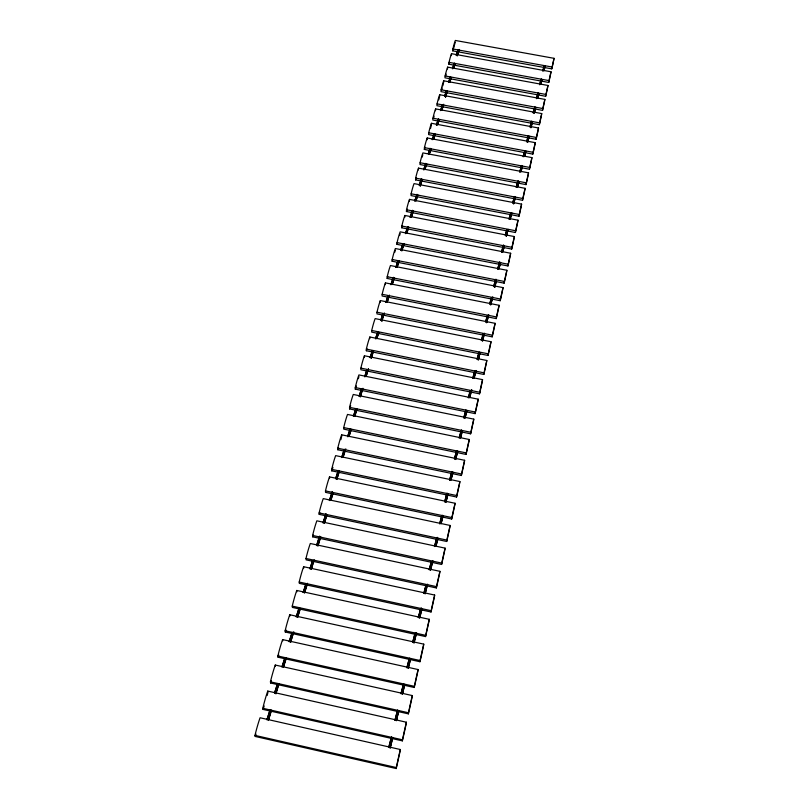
<?xml version="1.0" encoding="UTF-8"?>
<svg xmlns="http://www.w3.org/2000/svg" width="809" height="809" viewBox="0 0 809 809"><rect width="100%" height="100%" fill="white"/><g stroke="black" fill="none" stroke-linecap="round" stroke-linejoin="round"><path stroke-width="1.21" d="M364.424 357.406L364.434 355.768L482.558 379.643L482.326 381.241A23.501 0.779 -78.6 0 1 479.525 393.831L360.865 369.753L360.865 368.125A22.733 2.842 -78.4 0 1 364.434 355.768M366.335 350.752L366.346 349.114A22.5 2.791 -78.5 0 1 369.844 336.999L486.816 360.49L486.573 362.108A23.259 0.758 -78.7 0 1 483.833 374.456L366.335 350.752A23.087 2.943 -78.6 0 0 367.013 348.841M373.495 351.207L371.28 358.266L372.727 350.56M369.824 338.658L369.844 336.999M371.725 330.476L371.705 332.135L488.049 355.464A23.016 0.748 -78.7 0 0 490.739 343.37L490.992 341.722L375.143 318.604A22.268 2.73 -78.6 0 0 371.725 330.476L488.302 353.836L488.049 355.464M376.984 312.213L376.964 313.892L492.185 336.847A22.794 0.728 -78.7 0 0 494.825 324.996L495.078 323.327L380.341 300.574A22.055 2.68 -78.7 0 0 376.984 312.213L492.438 335.199L492.185 336.847M384.336 313.154L381.858 321.082L383.244 313.619M380.311 302.263L380.341 300.574M382.151 294.304L382.111 295.993L496.251 318.604A22.581 0.718 -78.8 0 0 498.829 306.975L499.092 305.296L385.438 282.887A21.843 2.629 -78.8 0 0 382.151 294.304L496.504 316.936L496.251 318.604M385.397 284.596L385.438 282.887M387.167 278.448L387.218 276.739A21.641 2.579 -78.9 0 1 390.444 265.544L503.026 287.62L502.763 289.309A22.369 0.698 -78.8 0 1 500.225 300.715L387.167 278.448A22.207 2.71 -79.1 0 0 387.784 276.729M392.122 261.236L392.183 259.517A21.449 2.528 -79 0 1 395.348 248.535L506.879 270.267L506.616 271.986A22.167 0.688 -78.8 0 1 504.128 283.16L392.122 261.236A22.015 2.66 -79.2 0 0 392.729 259.568M396.986 244.358L397.057 242.619A21.267 2.478 -79.1 0 1 400.162 231.839L510.661 253.257L510.388 254.987A21.974 0.667 -78.8 0 1 507.951 265.959L396.986 244.358A21.823 2.599 -79.2 0 0 397.573 242.73M401.76 227.794L401.83 226.035A21.085 2.437 -79.2 0 1 404.884 215.467L514.372 236.562L514.099 238.301A21.792 0.657 -78.9 0 1 511.703 249.071L401.76 227.794A21.641 2.548 -79.3 0 0 402.336 226.207M404.803 217.227L404.884 215.467M406.442 211.533L406.522 209.764A20.913 2.387 -79.3 0 1 409.516 199.388L518.013 220.19L517.74 221.939A21.61 0.647 -78.9 0 1 515.384 232.507L406.442 211.533A21.469 2.498 -79.4 0 0 407.291 209.116M409.425 201.168L409.516 199.388M411.124 193.796L411.043 195.576L519.004 216.246A21.438 0.627 -78.9 0 0 521.309 205.87L521.593 204.111L414.066 183.613A20.751 2.336 -79.3 0 0 411.124 193.796L519.287 214.486A20.892 0.607 -78.9 0 1 521.593 204.111M415.553 179.911L415.644 178.122A20.589 2.296 -79.4 0 1 418.526 168.12L525.102 188.325L524.819 190.105A21.277 0.617 -78.9 0 1 522.553 200.278L415.553 179.911A21.135 2.397 -79.6 0 0 416.362 177.606M422.338 179.376L420.255 185.999L421.529 179.022M392.82 737.555L390.14 747.991L392.729 737.778M418.425 169.92L418.526 168.12M420.083 162.73L419.982 164.53L526.032 184.614A21.115 0.607 -78.9 0 0 528.257 174.623L528.55 172.833L422.915 152.911A20.437 2.255 -79.5 0 0 420.083 162.73L526.325 182.834A20.569 0.576 -78.9 0 1 528.55 172.833M424.331 149.432L424.442 147.622A20.286 2.205 -79.6 0 1 427.223 137.975L531.928 157.613L531.634 159.413A20.963 0.597 -78.9 0 1 529.45 169.233L424.331 149.432A20.822 2.306 -79.7 0 0 425.109 147.238M427.112 139.795L427.223 137.975M428.719 132.777L428.608 134.597L532.818 154.114A20.812 0.587 -79 0 0 534.961 144.477L535.255 142.667L431.45 123.302A20.144 2.164 -79.6 0 0 428.719 132.777L533.111 152.314A20.276 0.556 -78.9 0 1 535.255 142.667M431.45 123.302L431.328 125.132A20.68 2.255 -79.8 0 1 430.499 128.54M432.926 118.195L432.805 120.025L536.114 139.279A20.67 0.566 -79 0 0 538.218 129.804L538.521 127.994L435.606 108.881A20.003 2.124 -79.7 0 0 432.926 118.195L536.407 137.469A20.134 0.546 -78.9 0 1 538.521 127.994M435.485 110.722L435.606 108.881M437.052 103.865L436.931 105.706L539.35 124.697A20.528 0.556 -79 0 0 541.423 115.394L541.727 113.573L439.692 94.724A19.871 2.083 -79.7 0 0 437.052 103.865L539.654 122.877A19.992 0.536 -79 0 1 541.727 113.573M439.692 94.724L439.56 96.564A20.397 2.174 -79.9 0 1 438.741 99.881M441.117 89.789L440.976 91.639L542.536 110.378A20.387 0.546 -79 0 0 544.568 101.226L544.882 99.396L443.706 80.799A19.74 2.043 -79.8 0 0 441.117 89.789L542.839 108.548A19.861 0.526 -79 0 1 544.882 99.396M447.347 91.336L445.547 97.04L446.679 90.659M443.706 80.799L443.565 82.649A20.255 2.134 -79.9 0 1 442.766 85.926M445.102 75.955L444.96 77.806L545.671 96.291A20.255 0.536 -79 0 0 547.663 87.311L547.976 85.471L447.65 67.117A19.608 2.002 -79.8 0 0 445.102 75.955L545.974 94.461A19.729 0.516 -79 0 1 547.976 85.471M447.508 68.977L447.65 67.117M448.874 64.214L449.025 62.354A19.487 1.962 -79.9 0 1 451.523 53.677L551.02 71.779L550.707 73.629A20.134 0.526 -79 0 1 548.745 82.457L448.874 64.214A20.003 2.043 -80 0 0 449.561 62.323M451.382 55.538L451.523 53.677M452.727 50.856L452.878 48.985A19.365 1.931 -79.9 0 1 455.336 40.45L554.013 58.319L553.7 60.179A20.003 0.516 -79 0 1 551.768 68.856L452.727 50.856A19.881 2.012 -80.1 0 0 453.394 49.005M396.218 768.55L396.299 767.539A28.77 0.991 -78 0 1 400.313 749.508L260.073 717.755A28.527 3.833 -76.1 0 0 254.987 735.381L255.239 736.463L396.218 768.55A29.599 1.062 -78 0 0 400.222 750.55L400.313 749.508M416.362 633.72L413.996 642.902L416.595 632.739M402.366 740.872L402.467 739.81A28.244 0.971 -78.1 0 1 406.381 722.215L267.759 691.078A28.012 3.762 -76.3 0 0 262.804 708.29L263.026 709.412L402.366 740.872A29.053 1.042 -78.1 0 0 406.28 723.307L406.381 722.215M408.373 713.862L408.484 712.749A27.759 0.961 -78.1 0 1 412.307 695.568L275.272 665.038A27.516 3.701 -76.4 0 0 270.428 681.835L270.631 683.008L408.373 713.862A28.537 1.021 -78.1 0 0 412.185 696.711L412.307 695.568M414.238 687.488L414.36 686.325A27.284 0.94 -78.2 0 1 418.091 669.549L282.604 639.595A27.051 3.63 -76.6 0 0 277.871 656.008L278.063 657.221L414.238 687.488A28.042 1.001 -78.2 0 0 417.96 670.742L418.091 669.549M419.962 661.732L420.093 660.528A26.839 0.92 -78.2 0 1 423.744 644.136L289.764 614.749A26.616 3.57 -76.7 0 0 285.142 630.777L285.314 632.031L419.962 661.732A27.577 0.981 -78.2 0 0 423.603 645.37L423.744 644.136M425.554 636.572L425.706 635.328A26.414 0.91 -78.2 0 1 429.266 619.31L296.772 590.459A26.201 3.499 -76.9 0 0 292.251 606.123L292.403 607.428L425.554 636.572A27.132 0.961 -78.2 0 0 429.114 620.584L429.266 619.31M431.025 611.988L431.177 610.694A26.009 0.89 -78.3 0 1 434.655 595.05L303.618 566.715A25.797 3.438 -77.1 0 0 299.199 582.035L299.33 583.37L431.025 611.988A26.717 0.951 -78.3 0 0 434.494 596.364L434.655 595.05M436.364 587.951L436.526 586.626A25.625 0.87 -78.3 0 1 439.934 571.326L310.302 543.506A25.423 3.378 -77.2 0 0 305.984 558.483L306.105 559.858L436.364 587.951A26.323 0.93 -78.3 0 0 439.762 572.681L439.934 571.326M441.593 564.46L441.765 563.094A25.261 0.86 -78.4 0 1 445.092 548.138L316.845 520.814A25.059 3.317 -77.4 0 0 312.628 535.457L312.729 536.863L441.593 564.46A25.939 0.91 -78.4 0 0 444.91 549.523L445.092 548.138M446.699 541.484L446.881 540.088A24.917 0.839 -78.4 0 1 450.138 525.456L323.246 498.607A24.725 3.256 -77.5 0 0 319.12 512.926L319.211 514.372L446.699 541.484A25.585 0.89 -78.4 0 0 449.946 526.871L450.138 525.456M451.695 519.004L451.887 517.578A24.583 0.829 -78.4 0 1 455.062 503.269L329.516 476.885A24.391 3.196 -77.6 0 0 325.471 490.901L325.552 492.368L451.695 519.004A25.241 0.88 -78.4 0 0 454.87 504.715L455.062 503.269M480.081 352.866L478.24 359.904L479.383 352.208M456.579 497.019L456.782 495.563A24.27 0.809 -78.5 0 1 459.896 481.557L335.644 455.619A24.088 3.135 -77.8 0 0 331.69 469.341L331.751 470.838L456.579 497.019A24.917 0.86 -78.5 0 0 459.694 483.034L459.896 481.557M541.443 79.09L540.695 84.52L542.01 79.858M540.867 83.196L541.302 79.939M544.477 65.873L543.8 70.848L545.084 66.267M543.84 70.454L544.346 66.712M461.363 475.5L461.575 474.013A23.977 0.799 -78.5 0 1 464.619 460.301L341.641 434.807A23.785 3.074 -77.9 0 0 337.768 448.237L337.818 449.764L461.363 475.5A24.604 0.839 -78.5 0 0 464.406 461.808L464.619 460.301M531.088 126.679L531.725 122.098M534.8 107.031L533.252 112.825L534.324 112.582L535.103 106.97M538.298 92.914L537.54 98.435L538.875 93.682M537.56 98.172L538.167 93.753M492.792 297.055L490.75 304.811L491.761 297.914M524.384 156.218L524.879 152.658M526.639 141.878L527.731 141.646L528.54 135.831M528.408 136.66L527.599 142.475L529.187 136.499M531.857 121.269L530.926 127.822M466.045 454.436L466.267 452.919A23.683 0.779 -78.5 0 1 469.25 439.499L347.516 414.43A23.512 3.014 -78 0 0 343.724 427.577L343.764 429.134L466.045 454.436A24.31 0.819 -78.6 0 0 469.028 441.026L469.25 439.499M496.473 280.632L494.754 287.165L496.402 280.753M518.245 181.095L517.376 187.243L518.953 181.529M521.512 165.491L519.783 171.983L520.885 171.771L521.744 165.734M520.935 171.387L521.613 166.553M525.172 150.646L524.343 156.572L525.86 151.081M470.636 433.816L470.858 432.279A23.41 0.769 -78.6 0 1 473.781 419.133L353.27 394.468A23.239 2.953 -78.2 0 0 349.559 407.352L349.579 408.929L470.636 433.816A24.027 0.809 -78.6 0 0 473.548 420.69L473.781 419.133M510.954 213.475L510.155 219.057L511.794 213.121M515.454 197.093L513.675 203.817L514.585 197.527M475.126 413.621L475.348 412.054A23.148 0.748 -78.6 0 1 478.21 399.181L358.913 374.921A22.976 2.902 -78.3 0 0 355.272 387.541L355.282 389.139L475.126 413.621A23.754 0.789 -78.6 0 0 477.977 400.758L478.21 399.181M503.663 245.137L502.652 252.084L504.442 245.592M502.702 251.72L503.38 247.089M506.434 235.419L508.103 229.352L506.323 236.208L507.263 229.736M506.323 236.208L507.142 230.535M490.75 304.811L491.65 298.683M494.754 287.165L495.927 279.166M479.525 393.831L479.757 392.254A22.895 0.738 -78.6 0 1 482.558 379.643M499.831 261.985L498.799 269.073L500.609 262.44M483.509 334.37L482.498 341.176L484.308 334.269M487.756 315.379L486.664 322.811L488.737 314.903M483.833 374.456L484.065 372.848A22.662 0.718 -78.6 0 1 486.816 360.49M513.675 203.817L515.404 197.174M475.075 371.189L474.003 378.278L476.117 370.482M478.24 359.904L479.282 352.957M483.61 333.611L482.599 340.417L484.561 333.217M464.963 418.415L466.176 410.325M470.666 390.555L469.574 397.785L471.728 389.817M456.579 450.755L454.456 458.905L455.72 458.814L456.964 450.734M456.873 451.422L455.629 459.502L457.752 451.361M461.646 430.125L460.432 438.043L462.354 430.904M441.067 523.271L442.22 515.889M447.286 493.268L445.901 502.369L448.105 493.884M451.796 471.799L449.622 480.111L450.896 480.03L452.18 471.768M500.225 300.715L500.488 299.027A21.792 0.667 -78.7 0 1 503.026 287.62M431.773 562.083L430.489 570.274L432.613 562.063M437.244 537.348L435.808 546.5L438.053 538.106M442.29 515.232L440.945 523.858L443.14 515.646M504.128 283.16L504.391 281.461A21.6 0.657 -78.8 0 1 506.879 270.267M507.951 265.959L508.224 264.24A21.408 0.637 -78.8 0 1 510.661 253.257M421.236 607.761L419.618 618.137L421.934 609.157M426.505 584.958L425.119 593.927L427.283 585.544M431.359 561.476L429.235 569.688L430.55 569.647L431.844 561.466M511.703 249.071L511.976 247.342A21.236 0.627 -78.8 0 1 514.372 236.562M409.799 658.304L408.242 668.244L410.659 658.86M413.996 642.902L415.513 633.154M515.384 232.507L515.667 230.757A21.054 0.617 -78.8 0 1 518.013 220.19M519.004 216.246L519.287 214.486M397.118 715.844L396.319 720.768L398.938 710.575M397.583 710.009L394.964 720.212L396.349 720.263L397.957 710.403M402.548 692.989L402.933 690.593M403.489 684.03L401.011 693.626L402.386 693.667L403.944 684.05M522.553 200.278L522.836 198.518A20.731 0.597 -78.9 0 1 525.102 188.325M526.032 184.614L526.325 182.834M390.14 747.991L391.88 737.019M529.45 169.233L529.743 167.443A20.417 0.566 -78.9 0 1 531.928 157.613M532.818 154.114L533.111 152.314M536.114 139.279L536.407 137.469M539.35 124.697L539.654 122.877M542.536 110.378L542.839 108.548M545.671 96.291L545.974 94.461M548.745 82.457L549.058 80.617A19.608 0.506 -79 0 1 551.02 71.779M551.768 68.856L554.013 58.319M458.157 51.048L457.216 55.963L458.946 50.522M450.623 76.825L449.561 82.265L451.179 77.593M449.713 82.022L450.552 77.674M454.496 63.223L453.455 68.563L455.052 63.982M453.596 68.35L454.425 64.073M458.005 49.915L456.276 55.356L457.287 55.103L458.228 50.198M442.675 104.745L441.572 110.378L443.362 105.18M441.734 110.085L442.604 105.585M445.547 97.04L446.619 91.508M429.225 154.084L430.155 149.341M434.443 133.657L433.29 139.492L435.151 134.092M433.462 139.158L434.382 134.496M438.296 119.135L436.425 125.041L437.467 124.808L438.589 119.075M437.639 124.495L438.306 121.057M420.255 185.999L421.479 179.841M425.908 163.63L424.705 169.678L426.626 164.065M425.14 168.08L425.858 164.449M430.216 148.512L429.033 154.448L430.924 148.947M411.417 216.751L412.317 212.282M417.12 194.393L415.806 200.976L417.798 195.141M416.2 199.59L416.857 196.304M402.579 244.429L400.708 250.355L401.82 250.163L402.993 244.358M402.963 245.157L401.79 250.962L404.025 243.853M407.948 226.621L406.573 233.457L408.737 227.076M406.765 233.123L407.675 228.563M412.307 210.401L410.143 217.267L411.235 217.065L412.58 210.36M387.238 301.808L388.239 296.883M393.518 277.315L392.041 284.556L394.337 277.78L392.355 284.252M392.264 284.131L392.992 280.511M397.886 260.943L395.864 267.374L396.976 267.192L398.18 261.277M397.189 266.798L398.149 262.065M376.863 338.354L377.793 333.804M381.858 321.082L383.223 314.388M388.259 296.114L387.005 302.263L389.341 295.336M366.083 376.246L367.064 371.513M371.28 358.266L372.727 351.308M378.036 331.902L376.63 338.728L378.794 332.307M356.142 408.838L354.595 416.241L356.931 409.243M361.785 389.008L360.268 396.258L362.948 388.269M360.531 395.783L361.532 390.949M367.316 369.582L365.84 376.691L368.459 368.874M344.573 449.369L342.864 457.479L345.423 449.794M344.351 451.22L343.127 457.014L345.797 448.833M350.459 428.699L348.79 436.638L351.177 429.478M349.043 436.213L350.469 429.417M325.926 515.98L324.348 523.393L326.806 515.495M332.428 492.044L330.628 500.508L333.298 492.469M338.567 470.474L336.817 478.756L339.426 470.899M338.587 471.162L336.837 479.444L339.436 471.101M313.002 560.475L311.293 569.324L312.8 562.275M319.474 536.286L316.602 545.509L317.846 545.458L319.808 536.276M319.363 539.219L317.897 546.095L320.394 538.036M325.885 513.766L323.074 522.796L324.308 522.735L326.148 514.089M299.087 607.771L296.286 616.782L297.57 616.771L299.431 608.176M299.229 609.996L297.631 617.358L300.422 608.348M305.832 584.068L303.213 592.481L304.477 592.461L306.287 584.058M306.348 584.664L304.538 593.068L307.147 584.644M285.304 657.687L283.251 667.122L286.214 658.071M293.758 631.718L290.573 642.225L292.494 632.436M271.349 710.383L268.345 720.414L270.499 709.624M278.903 684.09L275.93 693.728L277.942 683.534M275.93 693.728L277.244 687.69M414.046 642.336L412.691 642.326L415.068 633.144M410.669 658.678L408.292 667.698L406.917 667.678L409.344 658.293M402.356 694.193L404.824 684.596M391.445 736.999L388.765 747.435L391 738.93M441.704 516.041L439.651 523.919L441.856 515.717M451.129 479.515L452.979 472.395M436.587 538.511L434.504 546.55L436.749 538.157M441.168 523.383L443.211 515.505M427.607 584.179L425.17 593.331L423.845 593.351L426.019 584.958M436.031 545.984L437.821 539.097M421.853 609.349L419.679 617.55L418.334 617.56L420.66 608.58M470.262 390.595L468.34 397.907L470.191 391.081M474.216 377.813L476.096 370.643M466.935 410.729L465.054 417.707L463.81 417.818L465.863 409.991M469.796 397.29L471.708 389.978M461.272 430.155L459.178 438.144L461.11 431.015M465.246 417.302L467.005 410.588M460.645 437.608L462.424 430.762M448.125 493.682L445.981 501.701L444.697 501.772L446.902 493.288M495.421 280.025L493.986 285.476L495.239 280.925M502.854 251.69L504.411 245.784M491.427 297.56L489.678 304.214L491.245 298.46M499.001 268.649L500.589 262.642M487.362 315.429L485.875 321.082L487.18 316.329M483.216 333.662L481.395 340.569L483.034 334.562M480.121 352.613L478.341 359.156L477.128 359.297L478.979 352.259M474.661 371.23L472.78 378.41L474.6 371.725M396.349 720.263L398.847 710.787M518.013 180.842L516.253 187.455L517.841 181.742M524.535 156.177L525.83 151.313M514.453 196.486L512.673 203.211L513.958 198.549M521.057 171.508L522.493 166.088M510.53 213.556L509.013 219.259L510.661 213.313M517.548 186.96L519.004 181.449M505.605 234.448L506.828 229.807M503.38 245.178L501.499 252.266L502.986 246.856M510.337 218.723L511.844 213.02M499.537 262.035L497.636 269.245L499.153 263.724M412.691 642.326L414.926 633.932M406.917 667.678L409.314 658.668M401.011 693.626L403.155 685.547M394.964 720.212L397.462 710.737M402.386 693.667L404.834 684.424M543.961 70.595L545.145 66.186M540.867 84.247L542.06 79.767M530.289 126.042L531.543 121.33M537.712 98.132L538.925 93.581M526.952 140.675L528.226 135.892M534.193 113.422L535.74 107.637L534.324 112.582M524.859 150.707L523.241 156.794L524.768 151.303M531.24 126.649L532.494 121.937M429.235 569.688L431.318 561.871M423.845 593.351L425.979 585.352M430.55 569.647L432.926 560.718M418.334 617.56L420.508 609.359M544.224 65.58L542.748 71.101L544.042 66.52M541.14 79.161L539.633 84.763L540.948 80.101M537.995 92.974L536.468 98.668L537.803 93.915M449.622 480.111L451.735 472.274M455.72 458.814L457.682 451.513M444.697 501.772L446.841 493.763M450.896 480.03L453 472.193M463.81 417.818L465.701 410.841M454.456 458.905L456.418 451.614M488.687 315.004L486.765 322.053L485.572 322.215M477.128 359.297L478.908 352.754M490.851 304.042L492.742 297.136M505.291 235.611L506.96 229.544M527.731 141.646L529.228 136.256M519.783 171.983L521.34 166.381M520.885 171.771L522.442 166.169M533.252 112.825L534.607 107.971M530.269 126.164L531.452 121.926M526.932 140.796L528.135 136.488M532.534 121.704L531.058 126.993L529.976 127.215M268.345 720.414L271.5 710.171M311.293 569.324L313.852 561.082M290.492 641.658L289.207 641.648L292.059 632.436M284.869 657.677L281.957 667.101L284.92 658.051M277.507 683.524L274.524 693.161L277.568 683.878M290.573 642.225L293.414 633.012M270.085 709.604L266.919 719.848L269.65 711.526M283.696 666.495L286.244 658.253M366.214 376.236L368.459 369.035M350.095 428.73L347.597 436.749L349.984 429.589M360.278 396.986L362.685 389.291M344.209 449.399L341.661 457.57L344.219 449.885M354.949 415.836L357.052 409.101M338.202 470.504L335.593 478.847L338.213 470.99M349.164 436.203L351.308 429.336M332.165 491.741L329.405 500.579L332.074 492.539M331.002 500.073L333.065 493.439M314.195 559.727L311.243 568.697L309.989 568.737L312.547 560.485M387.966 295.75L385.873 302.424L387.824 296.66M397.33 266.778L399.221 260.751M382.859 313.68L380.726 320.475L382.718 314.58M377.661 331.953L375.487 338.88L377.287 333.53M387.339 301.919L389.422 295.255M372.342 350.6L370.128 357.659L372.342 351.106M366.922 369.632L364.667 376.822L366.922 370.128M376.984 338.334L378.794 332.56M361.512 388.684L359.095 396.39L361.39 389.544M355.859 408.505L353.402 416.352L355.748 409.354M437.78 124.465L439.277 119.742M433.614 139.128L435.131 134.334M421.317 178.769L419.224 185.392L421.186 179.669M429.326 154.206L431.005 148.876M416.857 194.443L414.724 201.178L416.716 195.343M424.998 169.415L426.717 163.984M407.675 226.672L405.471 233.649L407.281 228.34M416.119 200.662L417.889 195.05M411.559 216.731L413.348 211.018M406.897 233.103L408.727 227.278M392.972 278.185L390.919 284.728L392.83 279.085M454.203 63.294L452.443 68.816L454.041 64.224M450.33 76.895L448.54 82.508L450.158 77.836M446.386 90.729L444.576 96.433L446.224 91.67M453.748 68.31L455.143 63.891M442.371 104.806L440.531 110.611L442.331 105.413M449.855 81.982L451.28 77.492M434.14 133.728L432.239 139.724L434.099 134.324M441.876 110.054L443.716 104.26M428.315 153.599L430.004 148.269M425.696 163.378L423.643 169.89L425.564 164.278M289.207 641.648L292.11 632.82M297.57 616.771L300.27 608.55M275.829 693.192L278.872 683.918M309.989 568.737L312.577 560.89M317.846 545.458L320.738 536.701M303.213 592.481L305.863 584.452M296.286 616.782L299.006 608.56M304.477 592.461L307.511 583.279M323.074 522.796L325.805 514.564M316.602 545.509L319.14 537.854M324.308 522.735L327.038 514.504M371.291 357.517L373.495 350.964M381.868 320.313L384.255 313.245M400.708 250.355L402.558 244.935M395.864 267.374L397.735 261.843M401.82 250.163L404.025 243.661M396.976 267.192L399.231 260.559M420.296 185.18L422.258 179.456M410.143 217.267L412.175 211.311M411.235 217.065L413.257 211.109M428.355 153.568L429.872 149.159M445.607 96.2L447.246 91.437M436.425 125.041L438.245 119.742M437.467 124.808L439.297 119.51M457.287 55.103L459.249 49.47M456.276 55.356L457.843 50.846M493.692 286.558L494.865 286.386M452.878 48.985L552.082 67.016M449.025 62.354L549.058 80.617M424.442 147.622L529.743 167.443M415.644 178.122L522.836 198.518M406.522 209.764L515.667 230.757M401.83 226.035L511.976 247.342M397.057 242.619L508.224 264.24M392.183 259.517L504.391 281.461M387.218 276.739L500.488 299.027M366.346 349.114L484.065 372.848M360.865 368.125L479.757 392.254M355.272 387.541L475.348 412.054M349.559 407.352L470.858 432.279M343.724 427.577L466.267 452.919M337.768 448.237L461.575 474.013M331.69 469.341L456.782 495.563M325.471 490.901L451.887 517.578M319.12 512.926L446.881 540.088M312.628 535.457L441.765 563.094M305.984 558.483L436.526 586.626M299.199 582.035L431.177 610.694M292.251 606.123L425.706 635.328M285.142 630.777L420.093 660.528M277.871 656.008L414.36 686.325M270.428 681.835L408.484 712.749M262.804 708.29L402.467 739.81M254.987 735.381L396.299 767.539M267.759 691.078L267.971 692.241A28.8 4.015 -76.3 0 1 267.172 695.497M275.272 665.038L275.464 666.242M282.604 639.595L282.776 640.849M289.764 614.749L289.925 616.033M296.772 590.459L296.913 591.784M303.618 566.715L303.739 568.08M329.516 476.885L329.576 478.372M341.641 434.807L341.681 436.354A24.412 3.246 -78 0 1 340.852 439.722M313.366 535.032A25.726 3.519 -77.4 0 1 312.729 536.863M286.022 629.978A27.344 3.802 -76.8 0 1 285.314 632.031M278.792 655.098A27.799 3.873 -76.6 0 1 278.063 657.221M455.184 42.321A19.881 2.012 -80.1 0 1 454.668 44.465M454.415 45.466A19.881 2.012 -80.1 0 1 453.728 47.943M446.174 74.165A20.134 2.083 -80 0 1 445.658 75.864M442.22 87.918A20.255 2.134 -79.9 0 1 441.694 89.647M434.089 116.132A20.528 2.215 -79.8 0 1 433.543 117.932M271.379 680.814A28.285 3.944 -76.4 0 1 270.631 683.008M422.804 154.721A20.973 2.356 -79.6 0 1 422.237 157.098M400.091 233.599A21.823 2.599 -79.2 0 1 399.626 235.52M395.288 250.274A22.015 2.66 -79.2 0 1 394.812 252.216M496.504 316.936A21.995 0.678 -78.7 0 1 499.092 305.296M492.438 335.199A22.207 0.688 -78.7 0 1 495.078 323.327M264.179 705.964A28.8 4.015 -76.3 0 1 263.026 709.412M488.302 353.836A22.43 0.708 -78.7 0 1 490.992 341.722M358.913 376.539A23.582 3.064 -78.4 0 1 358.387 378.693M356.354 385.994A23.582 3.064 -78.4 0 1 355.282 389.139M350.681 405.703A23.845 3.125 -78.3 0 1 349.579 408.929M338.587 447.559A24.412 3.246 -78 0 1 337.818 449.764M332.934 467.339A24.715 3.317 -77.9 0 1 331.751 470.838M319.828 512.593A25.372 3.448 -77.6 0 1 319.211 514.372M256.028 734.127A29.336 4.085 -76.1 0 1 255.239 736.463"/></g></svg>
